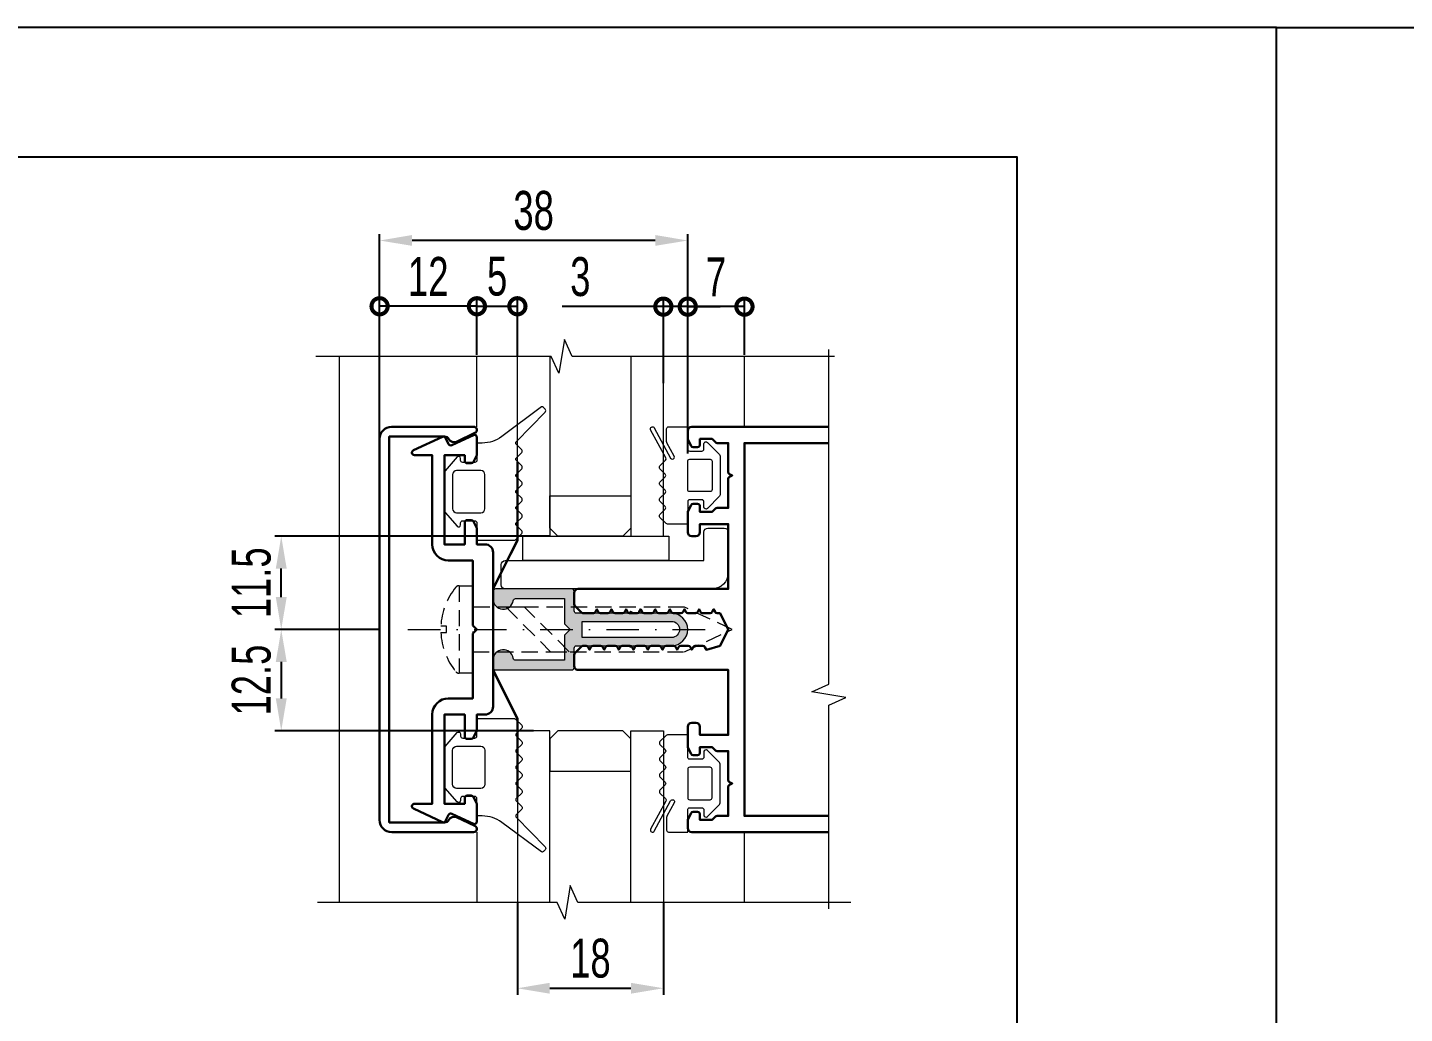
# Model space of a CAD drawing. Extents: x -37 to 8820, y -336 to 478.
# Drawn here: x 743.7 to 849.9, y 221 to 297 of the extents above; entities that cross this region are included whole.
import ezdxf

# ---------------------------------------------------------------- set-up
doc = ezdxf.new("R2010")
doc.units = 0
doc.header["$LTSCALE"] = 5
doc.linetypes.add('DASHDOT', pattern=[1, 0.5, -0.25, 0, -0.25])
doc.linetypes.add('HIDDEN', pattern=[0.375, 0.25, -0.125])
doc.layers.get('0').update_dxf_attribs({"linetype": 'CONTINUOUS', "lineweight": 30})
doc.layers.get('DEFPOINTS').update_dxf_attribs({"linetype": 'CONTINUOUS'})
for name, color, linetype, lineweight in [('1', 6, 'DASHDOT', 13), ('2', 3, 'HIDDEN', 13), ('Dimentions', 5, 'CONTINUOUS', 15), ('Glass', 5, 'CONTINUOUS', 20), ('Ал подклад', 7, 'CONTINUOUS', 20), ('Герлен', 7, 'CONTINUOUS', 60), ('Зигзаг', 1, 'CONTINUOUS', 15), ('Конструкции', 252, 'CONTINUOUS', 20), ('Подкладки', 1, 'CONTINUOUS', 20), ('Уплотнители', 1, 'CONTINUOUS', 20), ('Штриховка', 1, 'CONTINUOUS', 5)]:
    doc.layers.add(name, color=color, linetype=linetype, lineweight=lineweight)
doc.layers.add('Скрытые', color=14, linetype='CONTINUOUS', plot=False)
doc.styles.add('3', font='RUSS.SHX', dxfattribs={"width": 0.7, "height": 3})
doc.dimstyles.new('MX1_6', dxfattribs={"dimtxt": 3, "dimasz": 2.5, "dimexe": 0.5, "dimexo": 0, "dimgap": 0.8, "dimtad": 1, "dimlfac": 1.6, "dimdsep": 46, "dimtxsty": '3', "dimcen": 0, "dimclrd": 256, "dimclre": 256, "dimclrt": 256, "dimaunit": 1, "dimadec": 0, "dimazin": 0, "dimtfac": 1, "dimtmove": 0, "dimatfit": 1, "dimfxl": 1, "dimtvp": 1, "dimtolj": 1, "dimtzin": 0, "dimarcsym": 0})

# ---------------------------------------------------------------- blocks, each defined once
blk = doc.blocks.new('_DotSmall')
at = {"color": 0, "linetype": 'ByBlock', "const_width": 0.5}
blk.add_lwpolyline([(-0.0625, 0, 1), (0.0625, 0, 1)], format="xyb", close=True, dxfattribs=at)
blk = doc.blocks.new('*D1452')
at = {"layer": 'DEFPOINTS', "color": 0, "linetype": 'Continuous', "transparency": 16777216}
for p in [(770.87, 275.51), (778.37, 271.76), (770.87, 262.7)]:
    blk.add_point(p, dxfattribs=at)
at = {"layer": 'Dimentions', "linetype": 'Continuous', "lineweight": -2, "transparency": 16777216}
for p, q in [((770.87, 262.7), (770.87, 276.01)), ((778.37, 271.76), (778.37, 276.01)), ((778.37, 275.51), (770.87, 275.51))]:
    blk.add_line(p, q, dxfattribs=at)
at = {"layer": 'Dimentions', "linetype": 'Continuous', "lineweight": -2, "transparency": 16777216, "xscale": 2.5, "yscale": 2.5, "zscale": 2.5, "rotation": 180}
blk.add_blockref('_DotSmall', (770.87, 275.51), dxfattribs=at)
at = {"layer": 'Dimentions', "linetype": 'Continuous', "lineweight": -2, "transparency": 16777216, "xscale": 2.5, "yscale": 2.5, "zscale": 2.5}
blk.add_blockref('_DotSmall', (778.37, 275.51), dxfattribs=at)
at = {"layer": 'Dimentions', "linetype": 'Continuous', "transparency": 16777216, "insert": (774.62, 277.81), "char_height": 3, "attachment_point": 5, "style": '3'}
blk.add_mtext('\\A1;12', dxfattribs=at)
blk = doc.blocks.new('*D1453')
at = {"layer": 'DEFPOINTS', "color": 0, "linetype": 'Continuous', "transparency": 16777216}
for p in [(794.62, 275.48), (792.74, 269.59), (794.62, 264.17)]:
    blk.add_point(p, dxfattribs=at)
at = {"layer": 'Dimentions', "linetype": 'Continuous', "lineweight": -2, "transparency": 16777216}
for p, q in [((792.74, 269.59), (792.74, 275.98)), ((794.62, 264.17), (794.62, 275.98)), ((792.74, 275.48), (784.94, 275.48)), ((794.62, 275.48), (792.74, 275.48)), ((794.62, 275.48), (797.12, 275.48))]:
    blk.add_line(p, q, dxfattribs=at)
at = {"layer": 'Dimentions', "linetype": 'Continuous', "lineweight": -2, "transparency": 16777216, "xscale": 2.5, "yscale": 2.5, "zscale": 2.5}
blk.add_blockref('_DotSmall', (792.74, 275.48), dxfattribs=at)
at = {"layer": 'Dimentions', "linetype": 'Continuous', "lineweight": -2, "transparency": 16777216, "xscale": 2.5, "yscale": 2.5, "zscale": 2.5, "rotation": 180}
blk.add_blockref('_DotSmall', (794.62, 275.48), dxfattribs=at)
at = {"layer": 'Dimentions', "linetype": 'Continuous', "transparency": 16777216, "insert": (786.34, 277.78), "char_height": 3, "attachment_point": 5, "style": '3'}
blk.add_mtext('\\A1;3', dxfattribs=at)
blk = doc.blocks.new('*D1454')
at = {"layer": 'DEFPOINTS', "color": 0, "linetype": 'Continuous', "transparency": 16777216}
for p in [(770.87, 280.58), (770.87, 273.26), (794.62, 270.07)]:
    blk.add_point(p, dxfattribs=at)
at = {"layer": 'Dimentions', "linetype": 'Continuous', "lineweight": -2, "transparency": 16777216}
for p, q in [((770.87, 273.26), (770.87, 281.08)), ((792.12, 280.58), (773.37, 280.58)), ((794.62, 270.07), (794.62, 281.08))]:
    blk.add_line(p, q, dxfattribs=at)
at = {"layer": 'Dimentions', "linetype": 'Continuous', "transparency": 16777216}
for points in [[(773.37, 281), (773.37, 280.17), (770.87, 280.58)], [(792.12, 281), (792.12, 280.17), (794.62, 280.58)]]:
    blk.add_solid(points, dxfattribs=at)
at = {"layer": 'Dimentions', "linetype": 'Continuous', "transparency": 16777216, "insert": (782.74, 282.88), "char_height": 3, "attachment_point": 5, "style": '3'}
blk.add_mtext('\\A1;38', dxfattribs=at)
blk = doc.blocks.new('*D1455')
at = {"layer": 'DEFPOINTS', "color": 0, "linetype": 'Continuous', "transparency": 16777216}
for p in [(781.49, 229.54), (792.74, 229.54), (792.74, 222.93)]:
    blk.add_point(p, dxfattribs=at)
at = {"layer": 'Dimentions', "linetype": 'Continuous', "lineweight": -2, "transparency": 16777216}
for p, q in [((781.49, 229.54), (781.49, 222.43)), ((792.74, 229.54), (792.74, 222.43)), ((783.99, 222.93), (790.24, 222.93))]:
    blk.add_line(p, q, dxfattribs=at)
at = {"layer": 'Dimentions', "linetype": 'Continuous', "transparency": 16777216}
for points in [[(783.99, 223.35), (783.99, 222.51), (781.49, 222.93)], [(790.24, 223.35), (790.24, 222.51), (792.74, 222.93)]]:
    blk.add_solid(points, dxfattribs=at)
at = {"layer": 'Dimentions', "linetype": 'Continuous', "transparency": 16777216, "insert": (787.12, 225.23), "char_height": 3, "attachment_point": 5, "style": '3'}
blk.add_mtext('\\A1;18', dxfattribs=at)
blk = doc.blocks.new('*D1456')
at = {"layer": 'DEFPOINTS', "color": 0, "linetype": 'Continuous', "transparency": 16777216}
for p in [(781.49, 275.51), (778.37, 271.76), (781.49, 271.64)]:
    blk.add_point(p, dxfattribs=at)
at = {"layer": 'Dimentions', "linetype": 'Continuous', "lineweight": -2, "transparency": 16777216}
for p, q in [((778.37, 271.76), (778.37, 276.01)), ((781.49, 271.64), (781.49, 276.01)), ((778.37, 275.51), (781.49, 275.51))]:
    blk.add_line(p, q, dxfattribs=at)
at = {"layer": 'Dimentions', "linetype": 'Continuous', "lineweight": -2, "transparency": 16777216, "xscale": 2.5, "yscale": 2.5, "zscale": 2.5, "rotation": 180}
blk.add_blockref('_DotSmall', (778.37, 275.51), dxfattribs=at)
at = {"layer": 'Dimentions', "linetype": 'Continuous', "lineweight": -2, "transparency": 16777216, "xscale": 2.5, "yscale": 2.5, "zscale": 2.5}
blk.add_blockref('_DotSmall', (781.49, 275.51), dxfattribs=at)
at = {"layer": 'Dimentions', "linetype": 'Continuous', "transparency": 16777216, "insert": (779.93, 277.81), "char_height": 3, "attachment_point": 5, "style": '3'}
blk.add_mtext('\\A1;5', dxfattribs=at)
blk = doc.blocks.new('*D1457')
at = {"layer": 'DEFPOINTS', "color": 0, "linetype": 'Continuous', "transparency": 16777216}
for p in [(794.62, 275.48), (794.62, 271.76), (798.99, 271.76)]:
    blk.add_point(p, dxfattribs=at)
at = {"layer": 'Dimentions', "linetype": 'Continuous', "lineweight": -2, "transparency": 16777216}
for p, q in [((794.62, 271.76), (794.62, 275.98)), ((798.99, 271.76), (798.99, 275.98)), ((798.99, 275.48), (794.62, 275.48))]:
    blk.add_line(p, q, dxfattribs=at)
at = {"layer": 'Dimentions', "linetype": 'Continuous', "lineweight": -2, "transparency": 16777216, "xscale": 2.5, "yscale": 2.5, "zscale": 2.5, "rotation": 180}
blk.add_blockref('_DotSmall', (794.62, 275.48), dxfattribs=at)
at = {"layer": 'Dimentions', "linetype": 'Continuous', "lineweight": -2, "transparency": 16777216, "xscale": 2.5, "yscale": 2.5, "zscale": 2.5}
blk.add_blockref('_DotSmall', (798.99, 275.48), dxfattribs=at)
at = {"layer": 'Dimentions', "linetype": 'Continuous', "transparency": 16777216, "insert": (796.8, 277.78), "char_height": 3, "attachment_point": 5, "style": '3'}
blk.add_mtext('\\A1;7', dxfattribs=at)
blk = doc.blocks.new('*D1459')
at = {"layer": 'DEFPOINTS', "color": 0, "transparency": 16777216}
for p in [(763.29, 257.78), (783.99, 257.78), (770.87, 250.59)]:
    blk.add_point(p, dxfattribs=at)
at = {"layer": 'Dimentions', "lineweight": -2, "transparency": 16777216}
for p, q in [((783.99, 257.78), (762.79, 257.78)), ((763.29, 253.09), (763.29, 255.28)), ((770.87, 250.59), (762.79, 250.59))]:
    blk.add_line(p, q, dxfattribs=at)
at = {"layer": 'Dimentions', "transparency": 16777216}
for points in [[(762.87, 255.28), (763.71, 255.28), (763.29, 257.78)], [(762.87, 253.09), (763.71, 253.09), (763.29, 250.59)]]:
    blk.add_solid(points, dxfattribs=at)
at = {"layer": 'Dimentions', "transparency": 16777216, "insert": (760.99, 254.19), "char_height": 3, "attachment_point": 5, "rotation": 90, "style": '3'}
blk.add_mtext('\\A1;11.5', dxfattribs=at)
blk = doc.blocks.new('*D1460')
at = {"layer": 'DEFPOINTS', "color": 0, "transparency": 16777216}
for p in [(770.03, 250.59), (763.29, 242.78), (782.74, 242.78)]:
    blk.add_point(p, dxfattribs=at)
at = {"layer": 'Dimentions', "lineweight": -2, "transparency": 16777216}
for p, q in [((770.03, 250.59), (762.79, 250.59)), ((763.29, 248.09), (763.29, 245.28)), ((782.74, 242.78), (762.79, 242.78))]:
    blk.add_line(p, q, dxfattribs=at)
at = {"layer": 'Dimentions', "transparency": 16777216}
for points in [[(762.87, 248.09), (763.71, 248.09), (763.29, 250.59)], [(762.87, 245.28), (763.71, 245.28), (763.29, 242.78)]]:
    blk.add_solid(points, dxfattribs=at)
at = {"layer": 'Dimentions', "transparency": 16777216, "insert": (760.99, 246.69), "char_height": 3, "attachment_point": 5, "rotation": 90, "style": '3'}
blk.add_mtext('\\A1;12.5', dxfattribs=at)

msp = doc.modelspace()

# ---------------------------------------------------------------- hatches: boundary and pattern name
at = {"layer": 'Штриховка'}
h = msp.add_hatch(color=256, dxfattribs=at)
edge = h.paths.add_edge_path(flags=16)
edge.add_line((786.4917, 251.217), (793.3667, 251.217))
edge.add_arc((793.3667, 250.592), 0.625, -90, 90, ccw=False)
edge.add_line((793.3667, 249.967), (786.4917, 249.967))
edge.add_line((786.4917, 249.967), (786.4917, 251.217))
edge = h.paths.add_edge_path()
edge.add_arc((780.3979, 248.2483), 0.7812, 9.281799, 180)
edge.add_line((779.6167, 248.2483), (779.6167, 247.6545))
edge.add_arc((779.8042, 247.6545), 0.1875, 180, 270)
edge.add_line((779.8042, 247.467), (785.6792, 247.467))
edge.add_arc((785.6792, 247.6545), 0.1875, 270, 360)
edge.add_line((785.8667, 247.6545), (785.8667, 249.1545))
edge.add_arc((786.0542, 249.1545), 0.1875, 90, 180, ccw=False)
edge.add_line((786.0542, 249.342), (790.1167, 249.342))
edge.add_arc((790.2417, 249.342), 0.125, 180, 360)
edge.add_line((790.3667, 249.342), (793.3667, 249.342))
edge.add_arc((793.3667, 250.592), 1.25, 270, 450)
edge.add_line((793.3667, 251.842), (790.3667, 251.842))
edge.add_arc((790.2417, 251.842), 0.125, 0, 180)
edge.add_line((790.1167, 251.842), (786.0542, 251.842))
edge.add_arc((786.0542, 252.0295), 0.1875, 180, 270, ccw=False)
edge.add_line((785.8667, 252.0295), (785.8667, 253.5295))
edge.add_arc((785.6792, 253.5295), 0.1875, 0, 90)
edge.add_line((785.6792, 253.717), (779.8042, 253.717))
edge.add_arc((779.8042, 253.5295), 0.1875, 90, 180)
edge.add_line((779.6167, 253.5295), (779.6167, 252.9358))
edge.add_arc((780.3979, 252.9358), 0.7812, 180, 350.718201)
edge.add_arc((781.354, 252.7795), 0.1875, 90, 170.718201, ccw=False)
edge.add_line((781.354, 252.967), (785.1167, 252.967))
edge.add_line((785.1167, 252.967), (785.1167, 251.1072))
edge.add_arc((785.3042, 251.1072), 0.1875, 180, 225)
edge.add_line((785.1716, 250.9746), (785.5542, 250.592))
edge.add_line((785.5542, 250.592), (785.1716, 250.2094))
edge.add_arc((785.3042, 250.0769), 0.1875, 135, 180)
edge.add_line((785.1167, 250.0769), (785.1167, 248.217))
edge.add_line((785.1167, 248.217), (781.354, 248.217))
edge.add_arc((781.354, 248.4045), 0.1875, 189.281799, 270, ccw=False)

# ---------------------------------------------------------------- linework, layer by layer
for points in [[(770.8667, 235.9045), (770.8667, 265.2795, -0.41421356), (771.8042, 266.217), (778.1167, 266.217, -0.80258485), (778.2223, 265.7405), (776.7857, 265.0705, -0.40155944), (776.2126, 265.2651, 0.27973928), (775.88, 265.467), (771.6167, 265.467), (771.6167, 235.717), (775.88, 235.717, 0.27973928), (776.2126, 235.919, -0.40155944), (776.7857, 236.1135), (778.2223, 235.4436, -0.80258485), (778.1167, 234.967), (771.8042, 234.967, -0.41421356)], [(775.7127, 265.4495, -0.41421356), (775.9619, 265.3588), (776.1819, 264.887, 0.41421356), (776.4311, 264.7963), (778.0999, 265.5745, -0.54861879), (778.3667, 265.4045), (778.3667, 264.0738, -0.11643382), (778.3469, 263.9899), (778.106, 263.5082, -0.28407904), (777.9383, 263.4045), (777.6167, 263.4045, -0.41421356), (777.4292, 263.592), (777.4292, 264.0295), (775.8667, 264.0295), (775.8667, 257.1545), (777.4292, 257.1545), (777.4292, 258.842, -0.41421356), (777.6167, 259.0295), (777.9383, 259.0295, -0.28407904), (778.106, 258.9259), (778.3469, 258.4441, -0.11643382), (778.3667, 258.3603), (778.3667, 257.1545), (778.9917, 257.1545, -0.41421356), (779.6167, 256.5295), (779.6167, 244.6545, -0.41421356), (778.9917, 244.0295), (778.3667, 244.0295), (778.3667, 242.8238, -0.11643382), (778.3469, 242.7399), (778.106, 242.2582, -0.28407904), (777.9383, 242.1545), (777.6167, 242.1545, -0.41421356), (777.4292, 242.342), (777.4292, 244.0295), (775.8667, 244.0295), (775.8667, 237.1545), (777.4292, 237.1545), (777.4292, 237.592, -0.41421356), (777.6167, 237.7795), (777.9383, 237.7795, -0.28407904), (778.106, 237.6759), (778.3469, 237.1941, -0.11643382), (778.3667, 237.1103), (778.3667, 235.7795, -0.54861879), (778.0999, 235.6096), (776.4311, 236.3878, 0.41421356), (776.1819, 236.2971), (775.9619, 235.8253, -0.41421356), (775.7127, 235.7346), (773.4749, 236.7781, -0.29147342), (773.3667, 236.948), (773.3667, 236.967, -0.41421356), (773.5542, 237.1545), (774.9292, 237.1545), (774.9292, 244.0295, -0.41421356), (776.1792, 245.2795), (778.0542, 245.2795), (778.0542, 250.2019, -0.19891237), (778.1091, 250.3344), (778.3667, 250.592), (778.1091, 250.8496, -0.19891237), (778.0542, 250.9822), (778.0542, 255.9045), (776.1792, 255.9045, -0.41421356), (774.9292, 257.1545), (774.9292, 264.0295), (773.5542, 264.0295, -0.41421356), (773.3667, 264.217), (773.3667, 264.236, -0.29147342), (773.4749, 264.406)]]:
    msp.add_lwpolyline(points, format="xyb", close=True)
msp.add_lwpolyline([(805.4818, 234.967), (794.9292, 234.967, -0.41421356), (794.6167, 235.2795), (794.6167, 235.8603, -0.11643382), (794.6365, 235.9441), (794.8773, 236.4259, -0.28407904), (795.0451, 236.5295), (795.3667, 236.5295, -0.41421356), (795.5542, 236.342), (795.5542, 235.9045), (796.4917, 235.9045), (796.7493, 236.1621, -0.19891237), (796.8818, 236.217), (797.7417, 236.217), (797.7417, 238.4449, -0.28407904), (797.8453, 238.6126), (798.0542, 238.717), (797.8453, 238.8215, -0.28407904), (797.7417, 238.9892), (797.7417, 241.217), (796.8818, 241.217, -0.19891237), (796.7493, 241.2719), (796.4917, 241.5295), (795.5542, 241.5295), (795.5542, 241.092, -0.41421356), (795.3667, 240.9045), (795.0451, 240.9045, -0.28407904), (794.8773, 241.0082), (794.6365, 241.4899, -0.11643382), (794.6167, 241.5738), (794.6167, 243.092, -0.41421356), (794.9292, 243.4045), (795.2417, 243.4045, -0.41421356), (795.5542, 243.092), (795.5542, 242.467), (797.7417, 242.467), (797.7417, 247.467), (786.1792, 247.467, -0.41421356), (785.8667, 247.7795), (785.8667, 248.6394, -0.19891237), (785.9216, 248.7719), (786.4368, 249.2871, -0.19891237), (786.5693, 249.342), (786.782, 249.342, -0.28407904), (786.9497, 249.2384), (787.0542, 249.0295), (787.1586, 249.2384, -0.28407904), (787.3263, 249.342), (787.907, 249.342, -0.28407904), (788.0747, 249.2384), (788.1792, 249.0295), (788.2836, 249.2384, -0.28407904), (788.4513, 249.342), (789.032, 249.342, -0.28407904), (789.1997, 249.2384), (789.3042, 249.0295), (789.4086, 249.2384, -0.28407904), (789.5763, 249.342), (790.157, 249.342, -0.28407904), (790.3247, 249.2384), (790.4292, 249.0295), (790.5336, 249.2384, -0.28407904), (790.7013, 249.342), (791.282, 249.342, -0.28407904), (791.4497, 249.2384), (791.5542, 249.0295), (791.6586, 249.2384, -0.28407904), (791.8263, 249.342), (792.407, 249.342, -0.28407904), (792.5747, 249.2384), (792.6792, 249.0295), (792.7836, 249.2384, -0.28407904), (792.9513, 249.342), (793.532, 249.342, -0.28407904), (793.6997, 249.2384), (793.8042, 249.0295), (793.9086, 249.2384, -0.28407904), (794.0763, 249.342), (794.657, 249.342, -0.28407904), (794.8247, 249.2384), (794.9292, 249.0295), (795.0336, 249.2384, -0.28407904), (795.2013, 249.342), (795.782, 249.342, -0.28407904), (795.9497, 249.2384), (796.0542, 249.0295), (797.1167, 249.342), (797.7417, 250.592), (797.1167, 251.842), (796.8888, 251.842, -0.28407904), (796.7211, 251.9457), (796.6167, 252.1545), (796.5122, 251.9457, -0.28407904), (796.3445, 251.842), (795.7638, 251.842, -0.28407904), (795.5961, 251.9457), (795.4917, 252.1545), (795.3872, 251.9457, -0.28407904), (795.2195, 251.842), (794.6388, 251.842, -0.28407904), (794.4711, 251.9457), (794.3667, 252.1545), (794.2622, 251.9457, -0.28407904), (794.0945, 251.842), (793.5138, 251.842, -0.28407904), (793.3461, 251.9457), (793.2417, 252.1545), (793.1372, 251.9457, -0.28407904), (792.9695, 251.842), (792.3888, 251.842, -0.28407904), (792.2211, 251.9457), (792.1167, 252.1545), (792.0122, 251.9457, -0.28407904), (791.8445, 251.842), (791.2638, 251.842, -0.28407904), (791.0961, 251.9457), (790.9917, 252.1545), (790.8872, 251.9457, -0.28407904), (790.7195, 251.842), (790.1388, 251.842, -0.28407904), (789.9711, 251.9457), (789.8667, 252.1545), (789.7622, 251.9457, -0.28407904), (789.5945, 251.842), (789.0138, 251.842, -0.28407904), (788.8461, 251.9457), (788.7417, 252.1545), (788.6372, 251.9457, -0.28407904), (788.4695, 251.842), (787.8888, 251.842, -0.28407904), (787.7211, 251.9457), (787.6167, 252.1545), (787.5122, 251.9457, -0.28407904), (787.3445, 251.842), (786.5693, 251.842, -0.19891237), (786.4368, 251.8969), (785.9216, 252.4121, -0.19891237), (785.8667, 252.5447), (785.8667, 253.4045, -0.41421356), (786.1792, 253.717), (797.7417, 253.717), (797.7417, 258.717), (795.5542, 258.717), (795.5542, 258.092, -0.41421356), (795.2417, 257.7795), (794.9292, 257.7795, -0.41421356), (794.6167, 258.092), (794.6167, 259.6103, -0.11643382), (794.6365, 259.6941), (794.8773, 260.1759, -0.28407904), (795.0451, 260.2795), (795.3667, 260.2795, -0.41421356), (795.5542, 260.092), (795.5542, 259.6545), (796.4917, 259.6545), (796.7493, 259.9121, -0.19891237), (796.8818, 259.967), (797.7417, 259.967), (797.7417, 262.1949, -0.28407904), (797.8453, 262.3626), (798.0542, 262.467), (797.8453, 262.5715, -0.28407904), (797.7417, 262.7392), (797.7417, 264.967), (796.8818, 264.967, -0.19891237), (796.7493, 265.0219), (796.4917, 265.2795), (795.5542, 265.2795), (795.5542, 264.842, -0.41421356), (795.3667, 264.6545), (795.0451, 264.6545, -0.28407904), (794.8773, 264.7582), (794.6365, 265.2399, -0.11643382), (794.6167, 265.3238), (794.6167, 265.9045, -0.41421356), (794.9292, 266.217), (805.4818, 266.217)], format="xyb")
msp.add_lwpolyline([(805.4818, 236.217), (798.9917, 236.217), (798.9917, 264.967), (805.4818, 264.967)])
at = {"layer": '1'}
msp.add_line((773.0542, 250.592), (796.8042, 250.592), dxfattribs=at)
at = {"layer": '2'}
msp.add_line((776.9981, 253.967), (776.9981, 247.217), dxfattribs=at)
msp.add_lwpolyline([(775.5913, 250.8377, -0.16184886), (776.7571, 253.8534, -0.22388754), (776.9981, 253.967), (778.0542, 253.967), (778.0542, 247.217), (776.9981, 247.217, -0.22388754), (776.7571, 247.3307, -0.16184886), (775.5913, 250.3464), (776.029, 250.3464), (776.029, 250.8377)], format="xyb", close=True, dxfattribs=at)
for points in [[(778.0542, 248.8733), (794.3683, 248.8733), (798.0542, 250.592), (794.3683, 252.3108), (778.0542, 252.3108)], [(780.6164, 252.3108), (784.0539, 248.8733), (785.4861, 248.8733), (782.0486, 252.3108)]]:
    msp.add_lwpolyline(points, close=True, dxfattribs=at)
at = {"layer": 'Glass'}
for points in [[(783.9917, 271.6397), (783.9917, 257.7795), (781.4917, 257.7795), (781.4917, 271.6397)], [(790.2417, 271.6397), (790.2417, 257.7795), (792.7417, 257.7795), (792.7417, 271.6397)], [(783.9917, 229.5443), (783.9917, 242.7795), (781.4917, 242.7795), (781.4917, 229.5443)], [(790.2417, 229.5443), (790.2417, 242.7795), (792.7417, 242.7795), (792.7417, 229.5443)]]:
    msp.add_lwpolyline(points, dxfattribs=at)
for points in [[(789.6167, 257.7795), (784.6167, 257.7795), (783.9917, 258.4045), (783.9917, 260.9045), (790.2417, 260.9045), (790.2417, 258.4045)], [(789.6167, 242.7795), (784.6167, 242.7795), (783.9917, 242.1545), (783.9917, 239.6545), (790.2417, 239.6545), (790.2417, 242.1545)]]:
    msp.add_lwpolyline(points, close=True, dxfattribs=at)
at = {"layer": 'Ал подклад'}
msp.add_lwpolyline([(795.8667, 255.9045), (795.8667, 258.092, -0.41421356), (796.1792, 258.4045), (797.4292, 258.4045, -0.41421356), (797.7417, 258.092), (797.7417, 254.967, -0.41421356), (796.4917, 253.717), (780.5542, 253.717, -0.41421356), (780.2417, 254.0295), (780.2417, 255.592, -0.41421356), (780.5542, 255.9045)], format="xyb", close=True, dxfattribs=at)
at = {"layer": 'Герлен', "ltscale": 2, "const_width": 0.1875}
msp.add_lwpolyline([(781.4917, 263.5295), (781.4917, 257.467), (779.6167, 253.717), (779.6167, 247.467), (781.4917, 243.717), (781.4917, 237.6545)], dxfattribs=at)
at = {"layer": 'Зигзаг'}
for points in [[(805.924, 271.6397), (785.7045, 271.6397), (785.1237, 272.9576), (784.6881, 270.3449), (784.1056, 271.6397), (765.9658, 271.6397)], [(805.4818, 229.0532), (805.4818, 244.7652), (806.7997, 245.3461), (804.187, 245.7817), (805.4818, 246.3642), (805.4818, 272.1658)], [(807.1819, 229.5443), (786.1507, 229.5443), (785.5698, 230.8622), (785.1342, 228.2495), (784.5517, 229.5443), (766.079, 229.5443)]]:
    msp.add_lwpolyline(points, dxfattribs=at)
at = {"layer": 'Конструкции'}
for p, q in [((767.7417, 271.6397), (767.7417, 229.5443)), ((778.3667, 266.217), (778.3667, 271.6397)), ((798.9917, 266.217), (798.9917, 271.6397)), ((778.3667, 234.967), (778.3667, 229.5443)), ((798.9917, 229.5443), (798.9917, 234.967))]:
    msp.add_line(p, q, dxfattribs=at)
at = {"layer": 'Подкладки'}
msp.add_lwpolyline([(781.9186, 257.7795), (793.1686, 257.7795), (793.1686, 255.9045), (781.9186, 255.9045)], close=True, dxfattribs=at)
at = {"layer": 'Скрытые', "linetype": 'Continuous'}
for points in [[(840, 297), (630, 297), (630, 0), (840, 0)], [(840, 297), (1050, 297), (1050, 0), (840, 0)], [(820, 10), (820, 287), (655, 287), (655, 10)]]:
    msp.add_lwpolyline(points, close=True, dxfattribs=at)
at = {"layer": 'Уплотнители'}
for points in [[(777.1167, 258.8108, -0.41421356), (777.2729, 258.967), (778.2104, 258.967, -0.41421356), (778.3667, 258.8108), (778.3667, 257.467), (781.2546, 257.467, 0.19891237), (781.343, 257.5036), (781.8209, 257.9815, 0.41421356), (781.8209, 258.2025), (781.4169, 258.6065, -0.41421356), (781.4169, 258.8275), (781.8209, 259.2315, 0.41421356), (781.8209, 259.4525), (781.4169, 259.8565, -0.41421356), (781.4169, 260.0775), (781.8209, 260.4815, 0.41421356), (781.8209, 260.7025), (781.4169, 261.1065, -0.41421356), (781.4169, 261.3275), (781.8209, 261.7315, 0.41421356), (781.8209, 261.9525), (781.4169, 262.3565, -0.41421356), (781.4169, 262.5775), (781.8209, 262.9815, 0.41421356), (781.8209, 263.2025), (781.4169, 263.6065, -0.41421356), (781.4169, 263.8275), (781.8209, 264.2315, 0.41421356), (781.8209, 264.4525), (781.4169, 264.8565, -0.41421356), (781.4169, 265.0775), (783.6312, 267.3565, 0.41421356), (783.6312, 267.5775), (783.4999, 267.7088, 0.29253821), (783.3354, 267.745), (780.2822, 265.4642, -0.16178775), (778.786, 264.967), (778.3667, 264.967), (778.3667, 263.6233, -0.41421356), (778.2104, 263.467), (777.2729, 263.467, -0.41421356), (777.1167, 263.6233), (777.1167, 263.7795, 0.66858666), (776.8498, 263.8899), (775.9123, 262.8253, 0.19861919), (775.8667, 262.7149), (775.8667, 259.7191, 0.19861919), (775.9123, 259.6088), (776.8498, 258.5442, 0.66858666), (777.1167, 258.6545)], [(793.5775, 263.9478), (793.0106, 264.9928, -0.12491271), (792.9917, 265.0673), (792.9917, 266.0608, -0.41421356), (793.1479, 266.217), (794.6167, 266.217), (794.6167, 264.4983, 0.41421356), (794.7729, 264.342), (795.7104, 264.342, 0.41421356), (795.8667, 264.4983), (795.8667, 264.9045, -0.66858666), (796.1335, 265.0149), (797.071, 264.0753, -0.19861919), (797.1167, 263.9649), (797.1167, 260.9691, -0.19861919), (797.071, 260.8588), (796.1335, 259.9192, -0.66858666), (795.8667, 260.0295), (795.8667, 260.4358, 0.41421356), (795.7104, 260.592), (794.7729, 260.592, 0.41421356), (794.6167, 260.4358), (794.6167, 258.717), (793.0564, 258.717, -0.19891237), (792.9459, 258.7628), (792.4772, 259.2315, -0.41421356), (792.4772, 259.4525), (792.8812, 259.8565, 0.41421356), (792.8812, 260.0775), (792.4772, 260.4815, -0.41421356), (792.4772, 260.7025), (792.8812, 261.1065, 0.41421356), (792.8812, 261.3275), (792.4772, 261.7315, -0.41421356), (792.4772, 261.9525), (792.8812, 262.3565, 0.41421356), (792.8812, 262.5775), (792.4772, 262.9815, -0.41421356), (792.4772, 263.2025), (792.9092, 263.6346, 0.33207606), (792.9361, 263.8195), (791.7606, 265.9863, -1), (792.0353, 266.1353), (793.3029, 263.7988, 1)], [(796.4917, 263.5608), (796.4917, 261.3733, -0.41421356), (796.3354, 261.217), (794.7729, 261.217, -0.41421356), (794.6167, 261.3733), (794.6167, 263.5608, -0.41421356), (794.7729, 263.717), (796.3354, 263.717, -0.41421356)], [(776.4917, 262.5295), (776.4917, 259.9045, 0.41421356), (776.8042, 259.592), (778.6792, 259.592, 0.41421356), (778.9917, 259.9045), (778.9917, 262.5295, 0.41421356), (778.6792, 262.842), (776.8042, 262.842, 0.41421356)], [(781.1689, 248.3743, 0.92211283), (779.6167, 248.2483), (779.6167, 247.6545, 0.41421356), (779.8042, 247.467), (785.6792, 247.467, 0.41421356), (785.8667, 247.6545), (785.8667, 249.1545, -0.41421356), (786.0542, 249.342), (790.1167, 249.342, 1), (790.3667, 249.342), (793.3667, 249.342, 1), (793.3667, 251.842), (790.3667, 251.842, 1), (790.1167, 251.842), (786.0542, 251.842, -0.41421356), (785.8667, 252.0295), (785.8667, 253.5295, 0.41421356), (785.6792, 253.717), (779.8042, 253.717, 0.41421356), (779.6167, 253.5295), (779.6167, 252.9358, 0.92211283), (781.1689, 252.8098, -0.36752318), (781.354, 252.967), (785.1167, 252.967), (785.1167, 251.1072, 0.19891237), (785.1716, 250.9746), (785.5542, 250.592), (785.1716, 250.2094, 0.19891237), (785.1167, 250.0769), (785.1167, 248.217), (781.354, 248.217, -0.36752318)], [(786.4917, 251.217), (793.3667, 251.217, -1), (793.3667, 249.967), (786.4917, 249.967)], [(777.1167, 242.3733, 0.41421356), (777.2729, 242.217), (778.2104, 242.217, 0.41421356), (778.3667, 242.3733), (778.3667, 243.717), (781.2546, 243.717, -0.19891237), (781.343, 243.6804), (781.8209, 243.2025, -0.41421356), (781.8209, 242.9815), (781.4169, 242.5775, 0.41421356), (781.4169, 242.3565), (781.8209, 241.9525, -0.41421356), (781.8209, 241.7315), (781.4169, 241.3275, 0.41421356), (781.4169, 241.1065), (781.8209, 240.7025, -0.41421356), (781.8209, 240.4815), (781.4169, 240.0775, 0.41421356), (781.4169, 239.8565), (781.8209, 239.4525, -0.41421356), (781.8209, 239.2315), (781.4169, 238.8275, 0.41421356), (781.4169, 238.6065), (781.8209, 238.2025, -0.41421356), (781.8209, 237.9815), (781.4169, 237.5775, 0.41421356), (781.4169, 237.3565), (781.8209, 236.9525, -0.41421356), (781.8209, 236.7315), (781.4169, 236.3275, 0.41421356), (781.4169, 236.1065), (783.6312, 233.8275, -0.41421356), (783.6312, 233.6065), (783.4999, 233.4752, -0.29253821), (783.3354, 233.4391), (780.2822, 235.7199, 0.16178775), (778.786, 236.217), (778.3667, 236.217), (778.3667, 237.5608, 0.41421356), (778.2104, 237.717), (777.2729, 237.717, 0.41421356), (777.1167, 237.5608), (777.1167, 237.4045, -0.66858666), (776.8498, 237.2942), (775.9123, 238.3588, -0.19861919), (775.8667, 238.4691), (775.8667, 241.4649, -0.19861919), (775.9123, 241.5753), (776.8498, 242.6399, -0.66858666), (777.1167, 242.5295)], [(793.5775, 237.2363), (793.0106, 236.1912, 0.12491271), (792.9917, 236.1167), (792.9917, 235.1233, 0.41421356), (793.1479, 234.967), (794.6167, 234.967), (794.6167, 236.6858, -0.41421356), (794.7729, 236.842), (795.7104, 236.842, -0.41421356), (795.8667, 236.6858), (795.8667, 236.2795, 0.66858666), (796.1335, 236.1692), (797.071, 237.1088, 0.19861919), (797.1167, 237.2191), (797.1167, 240.2149, 0.19861919), (797.071, 240.3253), (796.1335, 241.2649, 0.66858666), (795.8667, 241.1545), (795.8667, 240.7483, -0.41421356), (795.7104, 240.592), (794.7729, 240.592, -0.41421356), (794.6167, 240.7483), (794.6167, 242.467), (793.0564, 242.467, 0.19891237), (792.9459, 242.4213), (792.4772, 241.9525, 0.41421356), (792.4772, 241.7315), (792.8812, 241.3275, -0.41421356), (792.8812, 241.1065), (792.4772, 240.7025, 0.41421356), (792.4772, 240.4815), (792.8812, 240.0775, -0.41421356), (792.8812, 239.8565), (792.4772, 239.4525, 0.41421356), (792.4772, 239.2315), (792.8812, 238.8275, -0.41421356), (792.8812, 238.6065), (792.4772, 238.2025, 0.41421356), (792.4772, 237.9815), (792.9092, 237.5495, -0.33207606), (792.9361, 237.3645), (791.7606, 235.1978, 1), (792.0353, 235.0488), (793.3029, 237.3853, -1)], [(776.4917, 238.6545), (776.4917, 241.2795, -0.41421356), (776.8042, 241.592), (778.6792, 241.592, -0.41421356), (778.9917, 241.2795), (778.9917, 238.6545, -0.41421356), (778.6792, 238.342), (776.8042, 238.342, -0.41421356)], [(796.4917, 237.6233), (796.4917, 239.8108, 0.41421356), (796.3354, 239.967), (794.7729, 239.967, 0.41421356), (794.6167, 239.8108), (794.6167, 237.6233, 0.41421356), (794.7729, 237.467), (796.3354, 237.467, 0.41421356)]]:
    msp.add_lwpolyline(points, format="xyb", close=True, dxfattribs=at)

# ---------------------------------------------------------------- dimensions: what is measured, and where the dimension line sits
at = {"layer": 'Dimentions', "linetype": 'Continuous'}
for base, p1, p2, picture, middle in [((770.8667, 280.5828), (794.6167, 270.0717), (770.8667, 273.2585), '*D1454', (782.7417, 282.8828)), ((792.7417, 222.9305), (781.4917, 229.5443), (792.7417, 229.5443), '*D1455', (787.1167, 225.2305))]:
    dim = msp.add_linear_dim(base=base, p1=p1, p2=p2, dimstyle='MX1_6', dxfattribs=at)
    dim.commit()
    dim.dimension.update_dxf_attribs({"geometry": picture, "text_midpoint": middle})
for base, p1, p2, picture, middle in [((770.8667, 275.5138), (778.3667, 271.7555), (770.8667, 262.6972), '*D1452', (774.6167, 277.8138)), ((781.4917, 275.5138), (778.3667, 271.7555), (781.4917, 271.6397), '*D1456', (779.9292, 277.8138)), ((794.6167, 275.476), (798.9917, 271.7555), (794.6167, 271.7555), '*D1457', (796.8042, 277.776))]:
    dim = msp.add_linear_dim(base=base, p1=p1, p2=p2, dimstyle='MX1_6', override={"dimdec": 0, "dimblk1": 'DotSmall', "dimblk2": 'DotSmall', "dimsah": 1}, dxfattribs=at)
    dim.commit()
    dim.dimension.update_dxf_attribs({"geometry": picture, "text_midpoint": middle})
dim = msp.add_linear_dim(base=(794.6167, 275.476), p1=(792.7417, 269.5901), p2=(794.6167, 264.1674), dimstyle='MX1_6', override={"dimdec": 0, "dimblk1": 'DotSmall', "dimblk2": 'DotSmall', "dimsah": 1}, dxfattribs=at)
dim.commit()
dim.dimension.update_dxf_attribs({"geometry": '*D1453', "text_midpoint": (786.3417, 275.476), "dimtype": 160})
at = {"layer": 'Dimentions'}
for base, p1, p2, picture, middle in [((763.2891, 257.7795), (770.8667, 250.592), (783.9917, 257.7795), '*D1459', (760.9891, 254.1858)), ((763.2891, 242.7795), (770.0254, 250.592), (782.7417, 242.7795), '*D1460', (760.9891, 246.6858))]:
    dim = msp.add_linear_dim(base=base, p1=p1, p2=p2, angle=90, dimstyle='MX1_6', dxfattribs=at)
    dim.commit()
    dim.dimension.update_dxf_attribs({"geometry": picture, "text_midpoint": middle})

doc.saveas('drawing.dxf')
